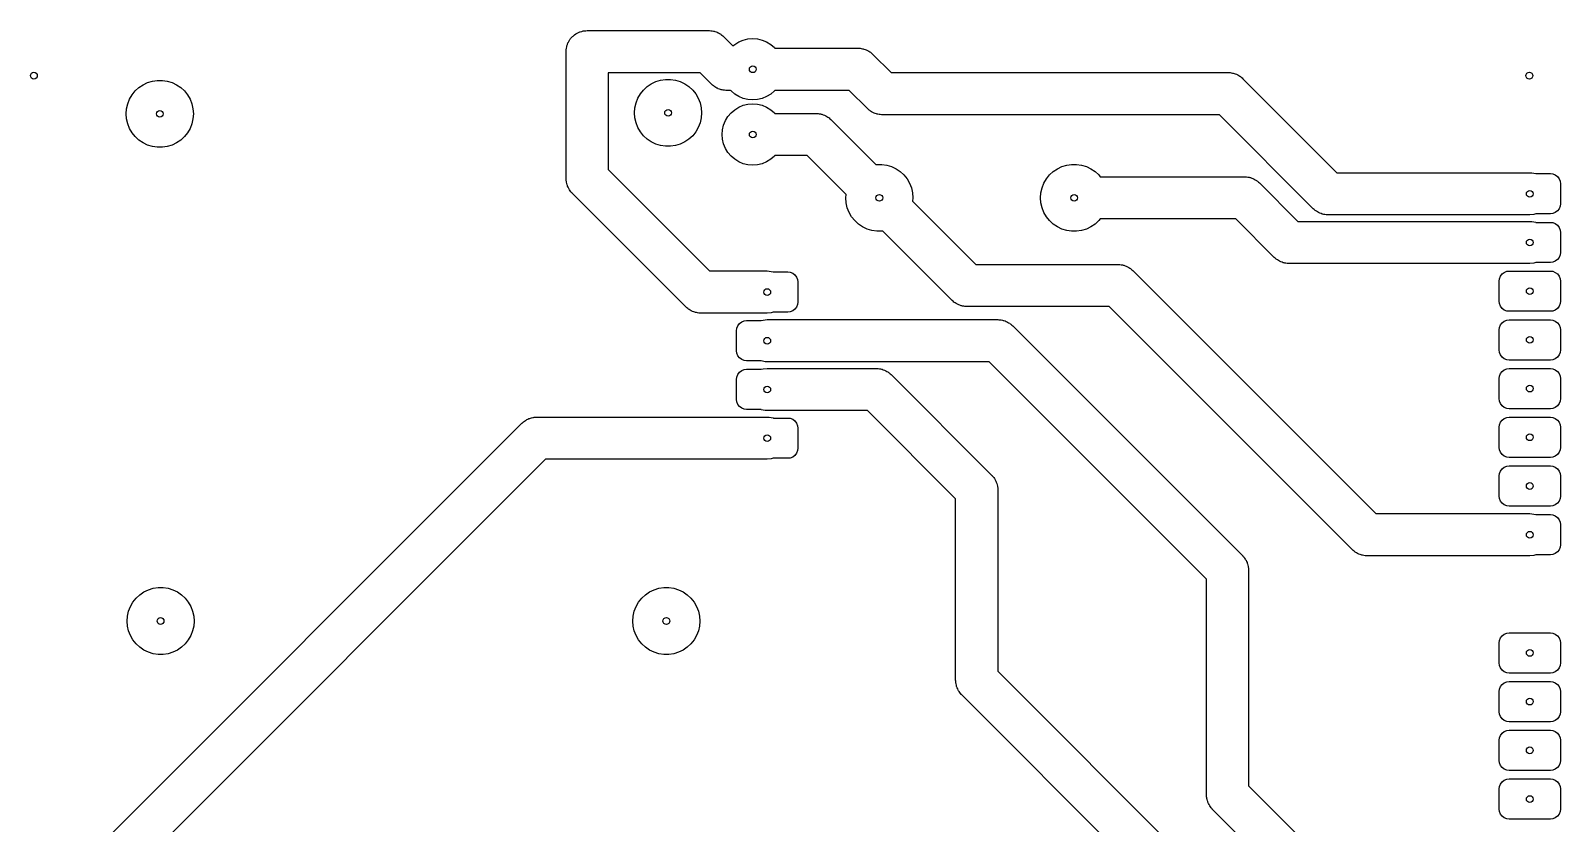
# Model space of a CAD drawing. Extents: x 95.5 to 177.5, y -135.5 to -53.3.
# Drawn here: x 97.7 to 177.5, y -94.6 to -53.3 of the extents above; entities that cross this region are included whole.
import ezdxf

# ---------------------------------------------------------------- set-up
doc = ezdxf.new("R2010")
doc.units = 0
doc.layers.add('BLACK', color=7, linetype='CONTINUOUS')

msp = doc.modelspace()

# ---------------------------------------------------------------- linework, layer by layer
at = {"layer": 'BLACK', "linetype": 'CONTINUOUS'}
for p, q in [((126.09, -53.4791), (126.151, -53.4306)), ((126.151, -53.4306), (126.175, -53.4186)), ((126.175, -53.4186), (126.196, -53.4034)), ((126.196, -53.4034), (126.267, -53.3708)), ((126.267, -53.3708), (126.337, -53.3348)), ((126.337, -53.3348), (126.362, -53.3274)), ((126.362, -53.3274), (126.386, -53.3165)), ((126.386, -53.3165), (126.463, -53.298)), ((126.463, -53.298), (126.538, -53.2759)), ((126.538, -53.2759), (126.564, -53.2734)), ((126.564, -53.2734), (126.589, -53.2672)), ((126.589, -53.2672), (126.668, -53.2635)), ((126.668, -53.2635), (126.746, -53.256)), ((126.746, -53.256), (133.096, -53.256)), ((133.096, -53.256), (133.114, -53.2569)), ((133.114, -53.2569), (133.122, -53.2563)), ((133.122, -53.2563), (133.135, -53.2579)), ((133.135, -53.2579), (133.201, -53.261)), ((133.201, -53.261), (133.265, -53.2734)), ((133.265, -53.2734), (133.33, -53.2811)), ((133.33, -53.2811), (133.367, -53.2931)), ((133.367, -53.2931), (133.406, -53.3006)), ((133.406, -53.3006), (133.467, -53.3249)), ((133.467, -53.3249), (133.529, -53.3448)), ((133.529, -53.3448), (133.564, -53.3637)), ((133.564, -53.3637), (133.6, -53.3783)), ((133.6, -53.3783), (133.655, -53.4137)), ((133.655, -53.4137), (133.713, -53.445)), ((133.713, -53.445), (133.743, -53.4701)), ((125.649, -54.2907), (125.651, -54.2514)), ((125.651, -54.2514), (125.666, -54.1744)), ((125.666, -54.1744), (125.677, -54.0967)), ((125.677, -54.0967), (125.686, -54.0719)), ((125.686, -54.0719), (125.691, -54.0461)), ((125.691, -54.0461), (125.72, -53.9732)), ((125.72, -53.9732), (125.745, -53.899)), ((125.745, -53.899), (125.759, -53.8763)), ((125.759, -53.8763), (125.768, -53.852)), ((125.768, -53.852), (125.811, -53.7859)), ((125.811, -53.7859), (125.85, -53.7179)), ((125.85, -53.7179), (125.867, -53.6981)), ((125.867, -53.6981), (125.881, -53.676)), ((125.881, -53.676), (125.936, -53.6192)), ((125.936, -53.6192), (125.987, -53.5599)), ((125.987, -53.5599), (126.008, -53.5437)), ((126.008, -53.5437), (126.026, -53.5247)), ((126.026, -53.5247), (126.09, -53.4791)), ((133.743, -53.4701), (133.776, -53.4913)), ((133.776, -53.4913), (133.823, -53.5365)), ((133.823, -53.5365), (133.874, -53.5782)), ((133.874, -53.5782), (134.352, -54.0562)), ((134.352, -54.0562), (134.442, -53.9796)), ((134.442, -53.9796), (134.656, -53.8484)), ((134.656, -53.8484), (134.888, -53.7523)), ((134.888, -53.7523), (135.132, -53.6937)), ((135.132, -53.6937), (135.382, -53.674)), ((135.382, -53.674), (135.632, -53.6937)), ((135.632, -53.6937), (135.876, -53.7523)), ((135.876, -53.7523), (136.108, -53.8484)), ((136.108, -53.8484), (136.322, -53.9796)), ((136.322, -53.9796), (136.513, -54.1426)), ((136.513, -54.1426), (136.54, -54.174)), ((136.54, -54.174), (140.872, -54.174)), ((140.872, -54.174), (140.89, -54.1749)), ((140.89, -54.1749), (140.898, -54.1743)), ((140.898, -54.1743), (140.911, -54.1759)), ((140.911, -54.1759), (140.977, -54.179)), ((140.977, -54.179), (141.041, -54.1914)), ((141.041, -54.1914), (141.106, -54.1991)), ((141.106, -54.1991), (141.143, -54.2111)), ((141.143, -54.2111), (141.182, -54.2186)), ((141.182, -54.2186), (141.243, -54.2429)), ((141.243, -54.2429), (141.305, -54.2628)), ((125.646, -54.356), (125.648, -54.3168)), ((125.646, -60.96), (125.646, -54.356)), ((125.647, -54.3037), (125.649, -54.2907)), ((125.648, -54.3168), (125.647, -54.3037)), ((141.305, -54.2628), (141.34, -54.2817)), ((141.34, -54.2817), (141.376, -54.2963)), ((141.376, -54.2963), (141.431, -54.3317)), ((141.431, -54.3317), (141.489, -54.363)), ((141.489, -54.363), (141.519, -54.3881)), ((141.519, -54.3881), (141.552, -54.4093)), ((141.552, -54.4093), (141.599, -54.4545)), ((141.599, -54.4545), (141.65, -54.4962)), ((141.65, -54.4962), (142.598, -55.444)), ((104.067, -55.8899), (104.325, -55.8509)), ((104.325, -55.8509), (104.587, -55.8509)), ((104.587, -55.8509), (104.845, -55.8899)), ((132.64, -55.456), (127.846, -55.456)), ((127.846, -55.456), (127.846, -60.5044)), ((130.327, -55.917), (130.577, -55.8399)), ((130.577, -55.8399), (130.835, -55.8009)), ((130.835, -55.8009), (131.097, -55.8009)), ((131.097, -55.8009), (131.355, -55.8399)), ((131.355, -55.8399), (131.605, -55.917)), ((133.236, -56.0518), (132.64, -55.456)), ((142.598, -55.444), (160.176, -55.444)), ((160.176, -55.444), (160.194, -55.4449)), ((160.194, -55.4449), (160.202, -55.4443)), ((160.202, -55.4443), (160.215, -55.4459)), ((160.215, -55.4459), (160.281, -55.449)), ((160.281, -55.449), (160.345, -55.4614)), ((160.345, -55.4614), (160.41, -55.4691)), ((160.41, -55.4691), (160.447, -55.4811)), ((160.447, -55.4811), (160.486, -55.4886)), ((160.486, -55.4886), (160.547, -55.5129)), ((160.547, -55.5129), (160.609, -55.5328)), ((160.609, -55.5328), (160.644, -55.5517)), ((160.644, -55.5517), (160.68, -55.5663)), ((160.68, -55.5663), (160.735, -55.6017)), ((160.735, -55.6017), (160.793, -55.633)), ((160.793, -55.633), (160.823, -55.6581)), ((160.823, -55.6581), (160.856, -55.6793)), ((160.856, -55.6793), (160.903, -55.7245)), ((160.903, -55.7245), (160.954, -55.7662)), ((160.954, -55.7662), (165.853, -60.665)), ((102.879, -56.8367), (103.01, -56.6102)), ((103.01, -56.6102), (103.173, -56.4057)), ((103.173, -56.4057), (103.365, -56.2278)), ((103.365, -56.2278), (103.581, -56.0805)), ((103.581, -56.0805), (103.817, -55.967)), ((103.817, -55.967), (104.067, -55.8899)), ((104.845, -55.8899), (105.095, -55.967)), ((105.095, -55.967), (105.331, -56.0805)), ((105.331, -56.0805), (105.547, -56.2278)), ((105.547, -56.2278), (105.739, -56.4057)), ((105.739, -56.4057), (105.902, -56.6102)), ((105.902, -56.6102), (106.033, -56.8367)), ((129.389, -56.7867), (129.52, -56.5602)), ((129.52, -56.5602), (129.683, -56.3557)), ((129.683, -56.3557), (129.875, -56.1778)), ((129.875, -56.1778), (130.091, -56.0305)), ((130.091, -56.0305), (130.327, -55.917)), ((131.605, -55.917), (131.841, -56.0305)), ((131.841, -56.0305), (132.057, -56.1778)), ((132.057, -56.1778), (132.249, -56.3557)), ((132.249, -56.3557), (132.412, -56.5602)), ((132.412, -56.5602), (132.543, -56.7867)), ((133.287, -56.0935), (133.236, -56.0518)), ((133.334, -56.1387), (133.287, -56.0935)), ((133.367, -56.1599), (133.334, -56.1387)), ((133.397, -56.185), (133.367, -56.1599)), ((133.455, -56.2163), (133.397, -56.185)), ((133.51, -56.2517), (133.455, -56.2163)), ((133.546, -56.2663), (133.51, -56.2517)), ((133.581, -56.2852), (133.546, -56.2663)), ((133.643, -56.3051), (133.581, -56.2852)), ((133.704, -56.3294), (133.643, -56.3051)), ((133.743, -56.3369), (133.704, -56.3294)), ((133.78, -56.3489), (133.743, -56.3369)), ((133.845, -56.3566), (133.78, -56.3489)), ((133.909, -56.369), (133.845, -56.3566)), ((133.975, -56.3721), (133.909, -56.369)), ((133.988, -56.3737), (133.975, -56.3721)), ((133.996, -56.3731), (133.988, -56.3737)), ((134.014, -56.374), (133.996, -56.3731)), ((134.224, -56.374), (134.014, -56.374)), ((134.251, -56.4054), (134.224, -56.374)), ((134.442, -56.5684), (134.251, -56.4054)), ((134.656, -56.6996), (134.442, -56.5684)), ((136.322, -56.5684), (136.108, -56.6996)), ((136.513, -56.4054), (136.322, -56.5684)), ((136.54, -56.374), (136.513, -56.4054)), ((140.416, -56.374), (136.54, -56.374)), ((141.364, -57.3218), (140.416, -56.374)), ((102.706, -57.596), (102.726, -57.3352)), ((102.726, -57.3352), (102.784, -57.0802)), ((102.784, -57.0802), (102.879, -56.8367)), ((106.033, -56.8367), (106.128, -57.0802)), ((106.128, -57.0802), (106.186, -57.3352)), ((106.186, -57.3352), (106.206, -57.596)), ((129.216, -57.546), (129.236, -57.2852)), ((129.236, -57.2852), (129.294, -57.0302)), ((129.294, -57.0302), (129.389, -56.7867)), ((132.543, -56.7867), (132.638, -57.0302)), ((132.638, -57.0302), (132.696, -57.2852)), ((132.696, -57.2852), (132.716, -57.546)), ((134.251, -57.5426), (134.442, -57.3796)), ((134.442, -57.3796), (134.656, -57.2484)), ((134.888, -56.7957), (134.656, -56.6996)), ((134.656, -57.2484), (134.888, -57.1523)), ((135.132, -56.8543), (134.888, -56.7957)), ((134.888, -57.1523), (135.132, -57.0937)), ((135.382, -56.874), (135.132, -56.8543)), ((135.132, -57.0937), (135.382, -57.074)), ((135.632, -56.8543), (135.382, -56.874)), ((135.382, -57.074), (135.632, -57.0937)), ((135.876, -56.7957), (135.632, -56.8543)), ((135.632, -57.0937), (135.876, -57.1523)), ((136.108, -56.6996), (135.876, -56.7957)), ((135.876, -57.1523), (136.108, -57.2484)), ((136.108, -57.2484), (136.322, -57.3796)), ((136.322, -57.3796), (136.513, -57.5426)), ((141.415, -57.3635), (141.364, -57.3218)), ((141.462, -57.4087), (141.415, -57.3635)), ((141.495, -57.4299), (141.462, -57.4087)), ((141.525, -57.455), (141.495, -57.4299)), ((102.726, -57.8568), (102.706, -57.596)), ((102.784, -58.1118), (102.726, -57.8568)), ((102.879, -58.3553), (102.784, -58.1118)), ((106.128, -58.1118), (106.033, -58.3553)), ((106.186, -57.8568), (106.128, -58.1118)), ((106.206, -57.596), (106.186, -57.8568)), ((129.236, -57.8068), (129.216, -57.546)), ((129.294, -58.0618), (129.236, -57.8068)), ((129.389, -58.3053), (129.294, -58.0618)), ((132.638, -58.0618), (132.543, -58.3053)), ((132.696, -57.8068), (132.638, -58.0618)), ((132.716, -57.546), (132.696, -57.8068)), ((133.802, -58.4237), (133.86, -58.1796)), ((133.86, -58.1796), (133.956, -57.9476)), ((133.956, -57.9476), (134.088, -57.7335)), ((134.088, -57.7335), (134.251, -57.5426)), ((136.513, -57.5426), (136.54, -57.574)), ((136.54, -57.574), (138.684, -57.574)), ((138.684, -57.574), (138.702, -57.5749)), ((138.702, -57.5749), (138.71, -57.5743)), ((138.71, -57.5743), (138.723, -57.5759)), ((138.723, -57.5759), (138.789, -57.579)), ((138.789, -57.579), (138.853, -57.5914)), ((138.853, -57.5914), (138.918, -57.5991)), ((138.918, -57.5991), (138.955, -57.6111)), ((138.955, -57.6111), (138.994, -57.6186)), ((138.994, -57.6186), (139.055, -57.6429)), ((139.055, -57.6429), (139.117, -57.6628)), ((139.117, -57.6628), (139.152, -57.6817)), ((139.152, -57.6817), (139.188, -57.6963)), ((139.188, -57.6963), (139.243, -57.7317)), ((139.243, -57.7317), (139.301, -57.763)), ((139.301, -57.763), (139.331, -57.7881)), ((139.331, -57.7881), (139.364, -57.8093)), ((139.364, -57.8093), (139.411, -57.8545)), ((139.411, -57.8545), (139.462, -57.8962)), ((139.462, -57.8962), (141.804, -60.2386)), ((141.583, -57.4863), (141.525, -57.455)), ((141.638, -57.5217), (141.583, -57.4863)), ((141.674, -57.5363), (141.638, -57.5217)), ((141.709, -57.5552), (141.674, -57.5363)), ((141.771, -57.5751), (141.709, -57.5552)), ((141.832, -57.5994), (141.771, -57.5751)), ((141.871, -57.6069), (141.832, -57.5994)), ((141.908, -57.6189), (141.871, -57.6069)), ((141.973, -57.6266), (141.908, -57.6189)), ((142.037, -57.639), (141.973, -57.6266)), ((142.103, -57.6421), (142.037, -57.639)), ((142.116, -57.6437), (142.103, -57.6421)), ((142.124, -57.6431), (142.116, -57.6437)), ((142.142, -57.644), (142.124, -57.6431)), ((159.72, -57.644), (142.142, -57.644)), ((164.619, -62.5428), (159.72, -57.644)), ((103.01, -58.5818), (102.879, -58.3553)), ((103.173, -58.7863), (103.01, -58.5818)), ((103.365, -58.9642), (103.173, -58.7863)), ((103.581, -59.1115), (103.365, -58.9642)), ((105.547, -58.9642), (105.331, -59.1115)), ((105.739, -58.7863), (105.547, -58.9642)), ((105.902, -58.5818), (105.739, -58.7863)), ((106.033, -58.3553), (105.902, -58.5818)), ((129.52, -58.5318), (129.389, -58.3053)), ((129.683, -58.7363), (129.52, -58.5318)), ((129.875, -58.9142), (129.683, -58.7363)), ((130.091, -59.0615), (129.875, -58.9142)), ((132.057, -58.9142), (131.841, -59.0615)), ((132.249, -58.7363), (132.057, -58.9142)), ((132.412, -58.5318), (132.249, -58.7363)), ((132.543, -58.3053), (132.412, -58.5318)), ((133.782, -58.674), (133.802, -58.4237)), ((133.802, -58.9243), (133.782, -58.674)), ((133.86, -59.1684), (133.802, -58.9243)), ((103.817, -59.225), (103.581, -59.1115)), ((104.067, -59.3021), (103.817, -59.225)), ((104.325, -59.3411), (104.067, -59.3021)), ((104.587, -59.3411), (104.325, -59.3411)), ((104.845, -59.3021), (104.587, -59.3411)), ((105.095, -59.225), (104.845, -59.3021)), ((105.331, -59.1115), (105.095, -59.225)), ((130.327, -59.175), (130.091, -59.0615)), ((130.577, -59.2521), (130.327, -59.175)), ((130.835, -59.2911), (130.577, -59.2521)), ((131.097, -59.2911), (130.835, -59.2911)), ((131.355, -59.2521), (131.097, -59.2911)), ((131.605, -59.175), (131.355, -59.2521)), ((131.841, -59.0615), (131.605, -59.175)), ((133.956, -59.4004), (133.86, -59.1684)), ((134.088, -59.6145), (133.956, -59.4004)), ((134.251, -59.8054), (134.088, -59.6145)), ((134.442, -59.9684), (134.251, -59.8054)), ((136.513, -59.8054), (136.322, -59.9684)), ((136.54, -59.774), (136.513, -59.8054)), ((138.228, -59.774), (136.54, -59.774)), ((140.25, -61.7952), (138.228, -59.774)), ((127.846, -60.5044), (133.132, -65.79)), ((134.656, -60.0996), (134.442, -59.9684)), ((134.888, -60.1957), (134.656, -60.0996)), ((135.132, -60.2543), (134.888, -60.1957)), ((135.382, -60.274), (135.132, -60.2543)), ((135.632, -60.2543), (135.382, -60.274)), ((135.876, -60.1957), (135.632, -60.2543)), ((136.108, -60.0996), (135.876, -60.1957)), ((136.322, -59.9684), (136.108, -60.0996)), ((141.804, -60.2386), (141.855, -60.2309)), ((141.855, -60.2309), (142.117, -60.2309)), ((142.117, -60.2309), (142.375, -60.2699)), ((142.375, -60.2699), (142.625, -60.347)), ((142.625, -60.347), (142.861, -60.4605)), ((142.861, -60.4605), (143.077, -60.6078)), ((143.077, -60.6078), (143.269, -60.7857)), ((150.863, -60.7857), (151.055, -60.6078)), ((151.055, -60.6078), (151.271, -60.4605)), ((151.271, -60.4605), (151.507, -60.347)), ((151.507, -60.347), (151.757, -60.2699)), ((151.757, -60.2699), (152.015, -60.2309)), ((152.015, -60.2309), (152.277, -60.2309)), ((152.277, -60.2309), (152.535, -60.2699)), ((152.535, -60.2699), (152.785, -60.347)), ((152.785, -60.347), (153.021, -60.4605)), ((153.021, -60.4605), (153.237, -60.6078)), ((153.237, -60.6078), (153.429, -60.7857)), ((125.652, -61.0252), (125.646, -60.96)), ((125.654, -61.0906), (125.652, -61.0252)), ((125.662, -61.129), (125.654, -61.0906)), ((125.666, -61.1682), (125.662, -61.129)), ((125.684, -61.231), (125.666, -61.1682)), ((125.698, -61.2949), (125.684, -61.231)), ((125.714, -61.3311), (125.698, -61.2949)), ((125.725, -61.3688), (125.714, -61.3311)), ((125.755, -61.427), (125.725, -61.3688)), ((125.781, -61.4872), (125.755, -61.427)), ((143.269, -60.7857), (143.432, -60.9902)), ((143.432, -60.9902), (143.563, -61.2167)), ((143.563, -61.2167), (143.658, -61.4602)), ((150.474, -61.4602), (150.569, -61.2167)), ((150.569, -61.2167), (150.7, -60.9902)), ((150.7, -60.9902), (150.863, -60.7857)), ((153.429, -60.7857), (153.501, -60.876)), ((153.501, -60.876), (161.036, -60.876)), ((161.036, -60.876), (161.054, -60.8769)), ((161.054, -60.8769), (161.062, -60.8763)), ((161.062, -60.8763), (161.075, -60.8779)), ((161.075, -60.8779), (161.141, -60.881)), ((161.141, -60.881), (161.205, -60.8934)), ((161.205, -60.8934), (161.27, -60.9011)), ((161.27, -60.9011), (161.307, -60.9131)), ((161.307, -60.9131), (161.346, -60.9206)), ((161.346, -60.9206), (161.407, -60.9449)), ((161.407, -60.9449), (161.469, -60.9648)), ((161.469, -60.9648), (161.504, -60.9837)), ((161.504, -60.9837), (161.54, -60.9983)), ((161.54, -60.9983), (161.595, -61.0337)), ((161.595, -61.0337), (161.653, -61.065)), ((161.653, -61.065), (161.683, -61.0901)), ((161.683, -61.0901), (161.716, -61.1113)), ((161.716, -61.1113), (161.763, -61.1565)), ((161.763, -61.1565), (161.814, -61.1982)), ((161.814, -61.1982), (163.821, -63.205)), ((165.853, -60.665), (175.91, -60.665)), ((175.91, -60.665), (176.015, -60.67)), ((176.015, -60.67), (176.22, -60.7096)), ((176.22, -60.7096), (176.233, -60.715)), ((176.233, -60.715), (176.985, -60.715)), ((176.985, -60.715), (177.109, -60.7299)), ((177.109, -60.7299), (177.242, -60.7824)), ((177.242, -60.7824), (177.356, -60.8688)), ((177.356, -60.8688), (177.443, -60.9827)), ((177.443, -60.9827), (177.495, -61.1157)), ((177.495, -61.1157), (177.51, -61.24)), ((177.51, -61.24), (177.51, -62.29)), ((125.803, -61.5197), (125.781, -61.4872)), ((125.821, -61.5547), (125.803, -61.5197)), ((125.861, -61.6062), (125.821, -61.5547)), ((125.898, -61.6604), (125.861, -61.6062)), ((125.942, -61.7088), (125.898, -61.6604)), ((125.95, -61.7191), (125.942, -61.7088)), ((125.956, -61.7242), (125.95, -61.7191)), ((125.968, -61.7378), (125.956, -61.7242)), ((131.898, -67.6678), (125.968, -61.7378)), ((140.236, -61.976), (140.25, -61.7952)), ((140.256, -62.2368), (140.236, -61.976)), ((140.314, -62.4918), (140.256, -62.2368)), ((143.658, -61.4602), (143.716, -61.7152)), ((143.716, -61.7152), (143.736, -61.976)), ((143.736, -61.976), (143.722, -62.1568)), ((143.722, -62.1568), (147.014, -65.448)), ((150.396, -61.976), (150.416, -61.7152)), ((150.416, -62.2368), (150.396, -61.976)), ((150.416, -61.7152), (150.474, -61.4602)), ((150.474, -62.4918), (150.416, -62.2368)), ((140.409, -62.7353), (140.314, -62.4918)), ((140.54, -62.9618), (140.409, -62.7353)), ((140.703, -63.1663), (140.54, -62.9618)), ((150.569, -62.7353), (150.474, -62.4918)), ((150.7, -62.9618), (150.569, -62.7353)), ((150.863, -63.1663), (150.7, -62.9618)), ((164.67, -62.5845), (164.619, -62.5428)), ((164.717, -62.6297), (164.67, -62.5845)), ((164.75, -62.6509), (164.717, -62.6297)), ((164.78, -62.676), (164.75, -62.6509)), ((164.838, -62.7073), (164.78, -62.676)), ((164.893, -62.7427), (164.838, -62.7073)), ((164.929, -62.7573), (164.893, -62.7427)), ((164.964, -62.7762), (164.929, -62.7573)), ((165.026, -62.7961), (164.964, -62.7762)), ((165.087, -62.8204), (165.026, -62.7961)), ((165.126, -62.8279), (165.087, -62.8204)), ((165.163, -62.8399), (165.126, -62.8279)), ((165.228, -62.8476), (165.163, -62.8399)), ((165.292, -62.86), (165.228, -62.8476)), ((165.358, -62.8631), (165.292, -62.86)), ((165.371, -62.8647), (165.358, -62.8631)), ((165.379, -62.8641), (165.371, -62.8647)), ((165.397, -62.865), (165.379, -62.8641)), ((175.91, -62.865), (165.397, -62.865)), ((176.118, -62.8451), (175.91, -62.865)), ((176.221, -62.815), (176.118, -62.8451)), ((176.985, -62.815), (176.221, -62.815)), ((177.109, -62.8001), (176.985, -62.815)), ((177.242, -62.7476), (177.109, -62.8001)), ((177.356, -62.6612), (177.242, -62.7476)), ((177.443, -62.5473), (177.356, -62.6612)), ((177.495, -62.4143), (177.443, -62.5473)), ((177.51, -62.29), (177.495, -62.4143)), ((140.895, -63.3442), (140.703, -63.1663)), ((141.111, -63.4915), (140.895, -63.3442)), ((141.347, -63.605), (141.111, -63.4915)), ((141.597, -63.6821), (141.347, -63.605)), ((141.855, -63.7211), (141.597, -63.6821)), ((142.117, -63.7211), (141.855, -63.7211)), ((142.168, -63.7134), (142.117, -63.7211)), ((145.78, -67.3258), (142.168, -63.7134)), ((151.055, -63.3442), (150.863, -63.1663)), ((151.271, -63.4915), (151.055, -63.3442)), ((151.507, -63.605), (151.271, -63.4915)), ((151.757, -63.6821), (151.507, -63.605)), ((152.015, -63.7211), (151.757, -63.6821)), ((152.277, -63.7211), (152.015, -63.7211)), ((152.535, -63.6821), (152.277, -63.7211)), ((152.785, -63.605), (152.535, -63.6821)), ((153.021, -63.4915), (152.785, -63.605)), ((153.237, -63.3442), (153.021, -63.4915)), ((153.429, -63.1663), (153.237, -63.3442)), ((153.501, -63.076), (153.429, -63.1663)), ((160.58, -63.076), (153.501, -63.076)), ((162.587, -65.0828), (160.58, -63.076)), ((163.821, -63.205), (175.91, -63.205)), ((175.91, -63.205), (176.015, -63.21)), ((176.015, -63.21), (176.22, -63.2496)), ((176.22, -63.2496), (176.233, -63.255)), ((176.233, -63.255), (176.985, -63.255)), ((176.985, -63.255), (177.109, -63.2699)), ((177.109, -63.2699), (177.242, -63.3224)), ((177.242, -63.3224), (177.356, -63.4088)), ((177.356, -63.4088), (177.443, -63.5227)), ((177.443, -63.5227), (177.495, -63.6557)), ((177.495, -63.6557), (177.51, -63.78)), ((177.51, -63.78), (177.51, -64.83)), ((162.638, -65.1245), (162.587, -65.0828)), ((162.685, -65.1697), (162.638, -65.1245)), ((162.718, -65.1909), (162.685, -65.1697)), ((162.748, -65.216), (162.718, -65.1909)), ((162.806, -65.2473), (162.748, -65.216)), ((162.861, -65.2827), (162.806, -65.2473)), ((162.897, -65.2973), (162.861, -65.2827)), ((162.932, -65.3162), (162.897, -65.2973)), ((162.994, -65.3361), (162.932, -65.3162)), ((163.055, -65.3604), (162.994, -65.3361)), ((163.094, -65.3679), (163.055, -65.3604)), ((163.131, -65.3799), (163.094, -65.3679)), ((163.196, -65.3876), (163.131, -65.3799)), ((163.26, -65.4), (163.196, -65.3876)), ((163.326, -65.4031), (163.26, -65.4)), ((163.339, -65.4047), (163.326, -65.4031)), ((163.347, -65.4041), (163.339, -65.4047)), ((163.365, -65.405), (163.347, -65.4041)), ((175.91, -65.405), (163.365, -65.405)), ((176.118, -65.3851), (175.91, -65.405)), ((176.221, -65.355), (176.118, -65.3851)), ((176.985, -65.355), (176.221, -65.355)), ((177.109, -65.3401), (176.985, -65.355)), ((177.242, -65.2876), (177.109, -65.3401)), ((177.356, -65.2012), (177.242, -65.2876)), ((177.443, -65.0873), (177.356, -65.2012)), ((177.495, -64.9543), (177.443, -65.0873)), ((177.51, -64.83), (177.495, -64.9543)), ((133.132, -65.79), (136.14, -65.79)), ((136.14, -65.79), (136.245, -65.795)), ((136.245, -65.795), (136.45, -65.8346)), ((136.45, -65.8346), (136.463, -65.84)), ((136.463, -65.84), (137.215, -65.84)), ((137.215, -65.84), (137.339, -65.8549)), ((137.339, -65.8549), (137.472, -65.9074)), ((137.472, -65.9074), (137.586, -65.9938)), ((137.586, -65.9938), (137.673, -66.1077)), ((137.673, -66.1077), (137.725, -66.2407)), ((147.014, -65.448), (154.432, -65.448)), ((154.432, -65.448), (154.45, -65.4489)), ((154.45, -65.4489), (154.458, -65.4483)), ((154.458, -65.4483), (154.471, -65.4499)), ((154.471, -65.4499), (154.537, -65.453)), ((154.537, -65.453), (154.601, -65.4654)), ((154.601, -65.4654), (154.666, -65.4731)), ((154.666, -65.4731), (154.703, -65.4851)), ((154.703, -65.4851), (154.742, -65.4926)), ((154.742, -65.4926), (154.803, -65.5169)), ((154.803, -65.5169), (154.865, -65.5368)), ((154.865, -65.5368), (154.9, -65.5557)), ((154.9, -65.5557), (154.936, -65.5703)), ((154.936, -65.5703), (154.991, -65.6057)), ((154.991, -65.6057), (155.049, -65.637)), ((155.049, -65.637), (155.079, -65.6621)), ((155.079, -65.6621), (155.112, -65.6833)), ((155.112, -65.6833), (155.159, -65.7285)), ((155.159, -65.7285), (155.21, -65.7702)), ((155.21, -65.7702), (167.885, -78.445)), ((174.31, -66.32), (174.325, -66.1957)), ((174.325, -66.1957), (174.377, -66.0627)), ((174.377, -66.0627), (174.464, -65.9488)), ((174.464, -65.9488), (174.578, -65.8624)), ((174.578, -65.8624), (174.711, -65.8099)), ((174.711, -65.8099), (174.835, -65.795)), ((174.835, -65.795), (176.985, -65.795)), ((176.985, -65.795), (177.109, -65.8099)), ((177.109, -65.8099), (177.242, -65.8624)), ((177.242, -65.8624), (177.356, -65.9488)), ((177.356, -65.9488), (177.443, -66.0627)), ((177.443, -66.0627), (177.495, -66.1957)), ((177.495, -66.1957), (177.51, -66.32)), ((137.725, -66.2407), (137.74, -66.365)), ((137.74, -66.365), (137.74, -67.415)), ((174.31, -67.37), (174.31, -66.32)), ((177.51, -66.32), (177.51, -67.37)), ((131.949, -67.7095), (131.898, -67.6678)), ((131.996, -67.7547), (131.949, -67.7095)), ((132.029, -67.7759), (131.996, -67.7547)), ((132.059, -67.801), (132.029, -67.7759)), ((132.117, -67.8323), (132.059, -67.801)), ((137.586, -67.7862), (137.472, -67.8726)), ((137.673, -67.6723), (137.586, -67.7862)), ((137.725, -67.5393), (137.673, -67.6723)), ((137.74, -67.415), (137.725, -67.5393)), ((145.831, -67.3675), (145.78, -67.3258)), ((145.878, -67.4127), (145.831, -67.3675)), ((145.911, -67.4339), (145.878, -67.4127)), ((145.941, -67.459), (145.911, -67.4339)), ((145.999, -67.4903), (145.941, -67.459)), ((146.054, -67.5257), (145.999, -67.4903)), ((146.09, -67.5403), (146.054, -67.5257)), ((146.125, -67.5592), (146.09, -67.5403)), ((146.187, -67.5791), (146.125, -67.5592)), ((146.248, -67.6034), (146.187, -67.5791)), ((146.287, -67.6109), (146.248, -67.6034)), ((146.324, -67.6229), (146.287, -67.6109)), ((146.389, -67.6306), (146.324, -67.6229)), ((146.453, -67.643), (146.389, -67.6306)), ((146.519, -67.6461), (146.453, -67.643)), ((146.532, -67.6477), (146.519, -67.6461)), ((146.54, -67.6471), (146.532, -67.6477)), ((146.558, -67.648), (146.54, -67.6471)), ((153.976, -67.648), (146.558, -67.648)), ((166.651, -80.3228), (153.976, -67.648)), ((174.325, -67.4943), (174.31, -67.37)), ((174.377, -67.6273), (174.325, -67.4943)), ((174.464, -67.7412), (174.377, -67.6273)), ((174.578, -67.8276), (174.464, -67.7412)), ((177.356, -67.7412), (177.242, -67.8276)), ((177.443, -67.6273), (177.356, -67.7412)), ((177.495, -67.4943), (177.443, -67.6273)), ((177.51, -67.37), (177.495, -67.4943)), ((132.172, -67.8677), (132.117, -67.8323)), ((132.208, -67.8823), (132.172, -67.8677)), ((132.243, -67.9012), (132.208, -67.8823)), ((132.305, -67.9211), (132.243, -67.9012)), ((132.366, -67.9454), (132.305, -67.9211)), ((132.405, -67.9529), (132.366, -67.9454)), ((132.442, -67.9649), (132.405, -67.9529)), ((132.507, -67.9726), (132.442, -67.9649)), ((132.571, -67.985), (132.507, -67.9726)), ((132.637, -67.9881), (132.571, -67.985)), ((132.65, -67.9897), (132.637, -67.9881)), ((132.658, -67.9891), (132.65, -67.9897)), ((132.676, -67.99), (132.658, -67.9891)), ((136.14, -67.99), (132.676, -67.99)), ((134.607, -68.6477), (134.694, -68.5338)), ((134.694, -68.5338), (134.808, -68.4474)), ((134.808, -68.4474), (134.941, -68.3949)), ((134.941, -68.3949), (135.065, -68.38)), ((135.065, -68.38), (135.829, -68.38)), ((135.829, -68.38), (135.932, -68.3499)), ((135.932, -68.3499), (136.14, -68.33)), ((136.348, -67.9701), (136.14, -67.99)), ((136.14, -68.33), (148.17, -68.33)), ((136.451, -67.94), (136.348, -67.9701)), ((137.215, -67.94), (136.451, -67.94)), ((137.339, -67.9251), (137.215, -67.94)), ((137.472, -67.8726), (137.339, -67.9251)), ((148.17, -68.33), (148.188, -68.3309)), ((148.188, -68.3309), (148.196, -68.3303)), ((148.196, -68.3303), (148.209, -68.3319)), ((148.209, -68.3319), (148.275, -68.335)), ((148.275, -68.335), (148.339, -68.3474)), ((148.339, -68.3474), (148.404, -68.3551)), ((148.404, -68.3551), (148.441, -68.3671)), ((148.441, -68.3671), (148.48, -68.3746)), ((148.48, -68.3746), (148.541, -68.3989)), ((148.541, -68.3989), (148.603, -68.4188)), ((148.603, -68.4188), (148.638, -68.4377)), ((148.638, -68.4377), (148.674, -68.4523)), ((148.674, -68.4523), (148.729, -68.4877)), ((148.729, -68.4877), (148.787, -68.519)), ((148.787, -68.519), (148.817, -68.5441)), ((148.817, -68.5441), (148.85, -68.5653)), ((148.85, -68.5653), (148.897, -68.6105)), ((148.897, -68.6105), (148.948, -68.6522)), ((174.325, -68.7357), (174.377, -68.6027)), ((174.377, -68.6027), (174.464, -68.4888)), ((174.464, -68.4888), (174.578, -68.4024)), ((174.711, -67.8801), (174.578, -67.8276)), ((174.578, -68.4024), (174.711, -68.3499)), ((174.835, -67.895), (174.711, -67.8801)), ((174.711, -68.3499), (174.835, -68.335)), ((176.985, -67.895), (174.835, -67.895)), ((174.835, -68.335), (176.985, -68.335)), ((177.109, -67.8801), (176.985, -67.895)), ((176.985, -68.335), (177.109, -68.3499)), ((177.242, -67.8276), (177.109, -67.8801)), ((177.109, -68.3499), (177.242, -68.4024)), ((177.242, -68.4024), (177.356, -68.4888)), ((177.356, -68.4888), (177.443, -68.6027)), ((177.443, -68.6027), (177.495, -68.7357)), ((134.54, -68.905), (134.555, -68.7807)), ((134.54, -69.955), (134.54, -68.905)), ((134.555, -68.7807), (134.607, -68.6477)), ((148.948, -68.6522), (160.925, -80.6292)), ((174.31, -68.86), (174.325, -68.7357)), ((174.31, -69.91), (174.31, -68.86)), ((177.495, -68.7357), (177.51, -68.86)), ((177.51, -68.86), (177.51, -69.91)), ((134.555, -70.0793), (134.54, -69.955)), ((134.607, -70.2123), (134.555, -70.0793)), ((134.694, -70.3262), (134.607, -70.2123)), ((174.325, -70.0343), (174.31, -69.91)), ((174.377, -70.1673), (174.325, -70.0343)), ((174.464, -70.2812), (174.377, -70.1673)), ((177.443, -70.1673), (177.356, -70.2812)), ((177.495, -70.0343), (177.443, -70.1673)), ((177.51, -69.91), (177.495, -70.0343)), ((134.808, -70.4126), (134.694, -70.3262)), ((134.694, -71.0738), (134.808, -70.9874)), ((134.941, -70.4651), (134.808, -70.4126)), ((134.808, -70.9874), (134.941, -70.9349)), ((135.065, -70.48), (134.941, -70.4651)), ((134.941, -70.9349), (135.065, -70.92)), ((135.817, -70.48), (135.065, -70.48)), ((135.065, -70.92), (135.829, -70.92)), ((135.83, -70.4854), (135.817, -70.48)), ((135.829, -70.92), (135.932, -70.8899)), ((136.035, -70.525), (135.83, -70.4854)), ((135.932, -70.8899), (136.14, -70.87)), ((136.14, -70.53), (136.035, -70.525)), ((147.714, -70.53), (136.14, -70.53)), ((136.14, -70.87), (141.82, -70.87)), ((141.82, -70.87), (141.838, -70.8709)), ((141.838, -70.8709), (141.846, -70.8703)), ((141.846, -70.8703), (141.859, -70.8719)), ((141.859, -70.8719), (141.925, -70.875)), ((141.925, -70.875), (141.989, -70.8874)), ((141.989, -70.8874), (142.054, -70.8951)), ((142.054, -70.8951), (142.091, -70.9071)), ((142.091, -70.9071), (142.13, -70.9146)), ((142.13, -70.9146), (142.191, -70.9389)), ((142.191, -70.9389), (142.253, -70.9588)), ((142.253, -70.9588), (142.288, -70.9777)), ((142.288, -70.9777), (142.324, -70.9923)), ((142.324, -70.9923), (142.379, -71.0277)), ((159.047, -81.8626), (147.714, -70.53)), ((174.578, -70.3676), (174.464, -70.2812)), ((174.464, -71.0288), (174.578, -70.9424)), ((174.711, -70.4201), (174.578, -70.3676)), ((174.578, -70.9424), (174.711, -70.8899)), ((174.835, -70.435), (174.711, -70.4201)), ((174.711, -70.8899), (174.835, -70.875)), ((176.985, -70.435), (174.835, -70.435)), ((174.835, -70.875), (176.985, -70.875)), ((177.109, -70.4201), (176.985, -70.435)), ((176.985, -70.875), (177.109, -70.8899)), ((177.242, -70.3676), (177.109, -70.4201)), ((177.109, -70.8899), (177.242, -70.9424)), ((177.356, -70.2812), (177.242, -70.3676)), ((177.242, -70.9424), (177.356, -71.0288)), ((134.54, -71.445), (134.555, -71.3207)), ((134.54, -72.495), (134.54, -71.445)), ((134.555, -71.3207), (134.607, -71.1877)), ((134.607, -71.1877), (134.694, -71.0738)), ((142.379, -71.0277), (142.437, -71.059)), ((142.437, -71.059), (142.467, -71.0841)), ((142.467, -71.0841), (142.5, -71.1053)), ((142.5, -71.1053), (142.547, -71.1505)), ((142.547, -71.1505), (142.598, -71.1922)), ((142.598, -71.1922), (147.844, -76.4382)), ((174.31, -71.4), (174.325, -71.2757)), ((174.31, -72.45), (174.31, -71.4)), ((174.325, -71.2757), (174.377, -71.1427)), ((174.377, -71.1427), (174.464, -71.0288)), ((177.356, -71.0288), (177.443, -71.1427)), ((177.443, -71.1427), (177.495, -71.2757)), ((177.495, -71.2757), (177.51, -71.4)), ((177.51, -71.4), (177.51, -72.45)), ((134.555, -72.6193), (134.54, -72.495)), ((174.325, -72.5743), (174.31, -72.45)), ((174.377, -72.7073), (174.325, -72.5743)), ((177.495, -72.5743), (177.443, -72.7073)), ((177.51, -72.45), (177.495, -72.5743)), ((124.053, -73.4162), (124.118, -73.41)), ((124.118, -73.41), (136.14, -73.41)), ((134.607, -72.7523), (134.555, -72.6193)), ((134.694, -72.8662), (134.607, -72.7523)), ((134.808, -72.9526), (134.694, -72.8662)), ((134.941, -73.0051), (134.808, -72.9526)), ((135.065, -73.02), (134.941, -73.0051)), ((135.817, -73.02), (135.065, -73.02)), ((135.83, -73.0254), (135.817, -73.02)), ((136.035, -73.065), (135.83, -73.0254)), ((136.14, -73.07), (136.035, -73.065)), ((141.364, -73.07), (136.14, -73.07)), ((136.14, -73.41), (136.245, -73.415)), ((145.966, -77.6716), (141.364, -73.07)), ((174.464, -72.8212), (174.377, -72.7073)), ((174.578, -72.9076), (174.464, -72.8212)), ((174.711, -72.9601), (174.578, -72.9076)), ((174.835, -72.975), (174.711, -72.9601)), ((176.985, -72.975), (174.835, -72.975)), ((177.109, -72.9601), (176.985, -72.975)), ((177.242, -72.9076), (177.109, -72.9601)), ((177.356, -72.8212), (177.242, -72.9076)), ((177.443, -72.7073), (177.356, -72.8212)), ((99.8062, -97.2662), (123.34, -73.7322)), ((123.34, -73.7322), (123.354, -73.7198)), ((123.354, -73.7198), (123.359, -73.7139)), ((123.359, -73.7139), (123.369, -73.7058)), ((123.369, -73.7058), (123.418, -73.6618)), ((123.418, -73.6618), (123.472, -73.6251)), ((123.472, -73.6251), (123.523, -73.5846)), ((123.523, -73.5846), (123.558, -73.5666)), ((123.558, -73.5666), (123.591, -73.5446)), ((123.591, -73.5446), (123.651, -73.5188)), ((123.651, -73.5188), (123.709, -73.4888)), ((123.709, -73.4888), (123.747, -73.4777)), ((123.747, -73.4777), (123.783, -73.4622)), ((123.783, -73.4622), (123.847, -73.4483)), ((123.847, -73.4483), (123.91, -73.4299)), ((123.91, -73.4299), (123.949, -73.4261)), ((123.949, -73.4261), (123.987, -73.4178)), ((123.987, -73.4178), (124.053, -73.4162)), ((136.245, -73.415), (136.45, -73.4546)), ((136.45, -73.4546), (136.463, -73.46)), ((136.463, -73.46), (137.215, -73.46)), ((137.215, -73.46), (137.339, -73.4749)), ((137.339, -73.4749), (137.472, -73.5274)), ((137.472, -73.5274), (137.586, -73.6138)), ((137.586, -73.6138), (137.673, -73.7277)), ((137.673, -73.7277), (137.725, -73.8607)), ((137.725, -73.8607), (137.74, -73.985)), ((137.74, -73.985), (137.74, -75.035)), ((174.31, -73.94), (174.325, -73.8157)), ((174.31, -74.99), (174.31, -73.94)), ((174.325, -73.8157), (174.377, -73.6827)), ((174.377, -73.6827), (174.464, -73.5688)), ((174.464, -73.5688), (174.578, -73.4824)), ((174.578, -73.4824), (174.711, -73.4299)), ((174.711, -73.4299), (174.835, -73.415)), ((174.835, -73.415), (176.985, -73.415)), ((176.985, -73.415), (177.109, -73.4299)), ((177.109, -73.4299), (177.242, -73.4824)), ((177.242, -73.4824), (177.356, -73.5688)), ((177.356, -73.5688), (177.443, -73.6827)), ((177.443, -73.6827), (177.495, -73.8157)), ((177.495, -73.8157), (177.51, -73.94)), ((177.51, -73.94), (177.51, -74.99)), ((174.325, -75.1143), (174.31, -74.99)), ((177.51, -74.99), (177.495, -75.1143)), ((124.574, -75.61), (101.684, -98.4996)), ((136.14, -75.61), (124.574, -75.61)), ((136.348, -75.5901), (136.14, -75.61)), ((136.451, -75.56), (136.348, -75.5901)), ((137.215, -75.56), (136.451, -75.56)), ((137.339, -75.5451), (137.215, -75.56)), ((137.472, -75.4926), (137.339, -75.5451)), ((137.586, -75.4062), (137.472, -75.4926)), ((137.673, -75.2923), (137.586, -75.4062)), ((137.725, -75.1593), (137.673, -75.2923)), ((137.74, -75.035), (137.725, -75.1593)), ((174.377, -75.2473), (174.325, -75.1143)), ((174.464, -75.3612), (174.377, -75.2473)), ((174.578, -75.4476), (174.464, -75.3612)), ((174.711, -75.5001), (174.578, -75.4476)), ((174.835, -75.515), (174.711, -75.5001)), ((176.985, -75.515), (174.835, -75.515)), ((177.109, -75.5001), (176.985, -75.515)), ((177.242, -75.4476), (177.109, -75.5001)), ((177.356, -75.3612), (177.242, -75.4476)), ((177.443, -75.2473), (177.356, -75.3612)), ((177.495, -75.1143), (177.443, -75.2473)), ((147.844, -76.4382), (147.856, -76.4518)), ((147.856, -76.4518), (147.862, -76.4569)), ((147.862, -76.4569), (147.87, -76.4672)), ((147.87, -76.4672), (147.914, -76.5156)), ((147.914, -76.5156), (147.951, -76.5698)), ((147.951, -76.5698), (147.991, -76.6213)), ((174.31, -76.48), (174.325, -76.3557)), ((174.31, -77.53), (174.31, -76.48)), ((174.325, -76.3557), (174.377, -76.2227)), ((174.377, -76.2227), (174.464, -76.1088)), ((174.464, -76.1088), (174.578, -76.0224)), ((174.578, -76.0224), (174.711, -75.9699)), ((174.711, -75.9699), (174.835, -75.955)), ((174.835, -75.955), (176.985, -75.955)), ((176.985, -75.955), (177.109, -75.9699)), ((177.109, -75.9699), (177.242, -76.0224)), ((177.242, -76.0224), (177.356, -76.1088)), ((177.356, -76.1088), (177.443, -76.2227)), ((177.443, -76.2227), (177.495, -76.3557)), ((177.495, -76.3557), (177.51, -76.48)), ((177.51, -76.48), (177.51, -77.53)), ((147.991, -76.6213), (148.009, -76.6563)), ((148.009, -76.6563), (148.031, -76.6888)), ((148.031, -76.6888), (148.057, -76.749)), ((148.057, -76.749), (148.087, -76.8072)), ((148.087, -76.8072), (148.098, -76.8449)), ((148.098, -76.8449), (148.114, -76.8811)), ((148.114, -76.8811), (148.128, -76.945)), ((148.128, -76.945), (148.146, -77.0078)), ((148.146, -77.0078), (148.15, -77.047)), ((148.15, -77.047), (148.158, -77.0854)), ((148.158, -77.0854), (148.16, -77.1508)), ((148.16, -77.1508), (148.166, -77.216)), ((148.166, -77.216), (148.166, -86.6664)), ((145.966, -87.122), (145.966, -77.6716)), ((174.325, -77.6543), (174.31, -77.53)), ((174.377, -77.7873), (174.325, -77.6543)), ((174.464, -77.9012), (174.377, -77.7873)), ((174.578, -77.9876), (174.464, -77.9012)), ((174.711, -78.0401), (174.578, -77.9876)), ((174.835, -78.055), (174.711, -78.0401)), ((176.985, -78.055), (174.835, -78.055)), ((177.109, -78.0401), (176.985, -78.055)), ((177.242, -77.9876), (177.109, -78.0401)), ((177.356, -77.9012), (177.242, -77.9876)), ((177.443, -77.7873), (177.356, -77.9012)), ((177.495, -77.6543), (177.443, -77.7873)), ((177.51, -77.53), (177.495, -77.6543)), ((167.885, -78.445), (175.91, -78.445)), ((175.91, -78.445), (176.015, -78.45)), ((176.015, -78.45), (176.22, -78.4896)), ((176.22, -78.4896), (176.233, -78.495)), ((176.233, -78.495), (176.985, -78.495)), ((176.985, -78.495), (177.109, -78.5099)), ((177.109, -78.5099), (177.242, -78.5624)), ((177.242, -78.5624), (177.356, -78.6488)), ((177.356, -78.6488), (177.443, -78.7627)), ((177.443, -78.7627), (177.495, -78.8957)), ((177.495, -78.8957), (177.51, -79.02)), ((177.51, -79.02), (177.51, -80.07)), ((166.702, -80.3645), (166.651, -80.3228)), ((166.749, -80.4097), (166.702, -80.3645)), ((166.782, -80.4309), (166.749, -80.4097)), ((166.812, -80.456), (166.782, -80.4309)), ((166.87, -80.4873), (166.812, -80.456)), ((166.925, -80.5227), (166.87, -80.4873)), ((166.961, -80.5373), (166.925, -80.5227)), ((166.996, -80.5562), (166.961, -80.5373)), ((167.058, -80.5761), (166.996, -80.5562)), ((167.119, -80.6004), (167.058, -80.5761)), ((177.109, -80.5801), (176.985, -80.595)), ((177.242, -80.5276), (177.109, -80.5801)), ((177.356, -80.4412), (177.242, -80.5276)), ((177.443, -80.3273), (177.356, -80.4412)), ((177.495, -80.1943), (177.443, -80.3273)), ((177.51, -80.07), (177.495, -80.1943)), ((160.925, -80.6292), (160.937, -80.6428)), ((160.937, -80.6428), (160.943, -80.6479)), ((160.943, -80.6479), (160.951, -80.6582)), ((160.951, -80.6582), (160.995, -80.7066)), ((160.995, -80.7066), (161.032, -80.7608)), ((161.032, -80.7608), (161.072, -80.8123)), ((161.072, -80.8123), (161.09, -80.8473)), ((161.09, -80.8473), (161.112, -80.8798)), ((161.112, -80.8798), (161.138, -80.94)), ((161.138, -80.94), (161.168, -80.9982)), ((161.168, -80.9982), (161.179, -81.0359)), ((161.179, -81.0359), (161.195, -81.0721)), ((161.195, -81.0721), (161.209, -81.136)), ((161.209, -81.136), (161.227, -81.1988)), ((161.227, -81.1988), (161.231, -81.238)), ((161.231, -81.238), (161.239, -81.2764)), ((161.239, -81.2764), (161.241, -81.3418)), ((161.241, -81.3418), (161.247, -81.407)), ((167.158, -80.6079), (167.119, -80.6004)), ((167.195, -80.6199), (167.158, -80.6079)), ((167.26, -80.6276), (167.195, -80.6199)), ((167.324, -80.64), (167.26, -80.6276)), ((167.39, -80.6431), (167.324, -80.64)), ((167.403, -80.6447), (167.39, -80.6431)), ((167.411, -80.6441), (167.403, -80.6447)), ((167.429, -80.645), (167.411, -80.6441)), ((175.91, -80.645), (167.429, -80.645)), ((176.118, -80.6251), (175.91, -80.645)), ((176.221, -80.595), (176.118, -80.6251)), ((176.985, -80.595), (176.221, -80.595)), ((159.047, -93.091), (159.047, -81.8626)), ((161.247, -81.407), (161.247, -92.6354)), ((103.05, -83.0602), (103.213, -82.8557)), ((103.213, -82.8557), (103.405, -82.6778)), ((103.405, -82.6778), (103.621, -82.5305)), ((103.621, -82.5305), (103.857, -82.417)), ((103.857, -82.417), (104.107, -82.3399)), ((104.107, -82.3399), (104.365, -82.3009)), ((104.365, -82.3009), (104.627, -82.3009)), ((104.627, -82.3009), (104.885, -82.3399)), ((104.885, -82.3399), (105.135, -82.417)), ((105.135, -82.417), (105.371, -82.5305)), ((105.371, -82.5305), (105.587, -82.6778)), ((105.587, -82.6778), (105.779, -82.8557)), ((105.779, -82.8557), (105.942, -83.0602)), ((129.43, -83.0602), (129.593, -82.8557)), ((129.593, -82.8557), (129.785, -82.6778)), ((129.785, -82.6778), (130.001, -82.5305)), ((130.001, -82.5305), (130.237, -82.417)), ((130.237, -82.417), (130.487, -82.3399)), ((130.487, -82.3399), (130.745, -82.3009)), ((130.745, -82.3009), (131.007, -82.3009)), ((131.007, -82.3009), (131.265, -82.3399)), ((131.265, -82.3399), (131.515, -82.417)), ((131.515, -82.417), (131.751, -82.5305)), ((131.751, -82.5305), (131.967, -82.6778)), ((131.967, -82.6778), (132.159, -82.8557)), ((132.159, -82.8557), (132.322, -83.0602)), ((102.766, -83.7852), (102.824, -83.5302)), ((102.824, -83.5302), (102.919, -83.2867)), ((102.919, -83.2867), (103.05, -83.0602)), ((105.942, -83.0602), (106.073, -83.2867)), ((106.073, -83.2867), (106.168, -83.5302)), ((106.168, -83.5302), (106.226, -83.7852)), ((129.146, -83.7852), (129.204, -83.5302)), ((129.204, -83.5302), (129.299, -83.2867)), ((129.299, -83.2867), (129.43, -83.0602)), ((132.322, -83.0602), (132.453, -83.2867)), ((132.453, -83.2867), (132.548, -83.5302)), ((132.548, -83.5302), (132.606, -83.7852)), ((102.746, -84.046), (102.766, -83.7852)), ((102.766, -84.3068), (102.746, -84.046)), ((102.824, -84.5618), (102.766, -84.3068)), ((102.919, -84.8053), (102.824, -84.5618)), ((106.168, -84.5618), (106.073, -84.8053)), ((106.226, -84.3068), (106.168, -84.5618)), ((106.226, -83.7852), (106.246, -84.046)), ((106.246, -84.046), (106.226, -84.3068)), ((129.126, -84.046), (129.146, -83.7852)), ((129.146, -84.3068), (129.126, -84.046)), ((129.204, -84.5618), (129.146, -84.3068)), ((129.299, -84.8053), (129.204, -84.5618)), ((132.548, -84.5618), (132.453, -84.8053)), ((132.606, -84.3068), (132.548, -84.5618)), ((132.606, -83.7852), (132.626, -84.046)), ((132.626, -84.046), (132.606, -84.3068)), ((103.05, -85.0318), (102.919, -84.8053)), ((103.213, -85.2363), (103.05, -85.0318)), ((103.405, -85.4142), (103.213, -85.2363)), ((105.779, -85.2363), (105.587, -85.4142)), ((105.942, -85.0318), (105.779, -85.2363)), ((106.073, -84.8053), (105.942, -85.0318)), ((129.43, -85.0318), (129.299, -84.8053)), ((129.593, -85.2363), (129.43, -85.0318)), ((129.785, -85.4142), (129.593, -85.2363)), ((132.159, -85.2363), (131.967, -85.4142)), ((132.322, -85.0318), (132.159, -85.2363)), ((132.453, -84.8053), (132.322, -85.0318)), ((174.31, -85.185), (174.325, -85.0607)), ((174.31, -86.235), (174.31, -85.185)), ((174.325, -85.0607), (174.377, -84.9277)), ((174.377, -84.9277), (174.464, -84.8138)), ((174.464, -84.8138), (174.578, -84.7274)), ((174.578, -84.7274), (174.711, -84.6749)), ((174.711, -84.6749), (174.835, -84.66)), ((174.835, -84.66), (176.985, -84.66)), ((176.985, -84.66), (177.109, -84.6749)), ((177.109, -84.6749), (177.242, -84.7274)), ((177.242, -84.7274), (177.356, -84.8138)), ((177.356, -84.8138), (177.443, -84.9277)), ((177.443, -84.9277), (177.495, -85.0607)), ((177.495, -85.0607), (177.51, -85.185)), ((177.51, -85.185), (177.51, -86.235)), ((103.621, -85.5615), (103.405, -85.4142)), ((103.857, -85.675), (103.621, -85.5615)), ((104.107, -85.7521), (103.857, -85.675)), ((104.365, -85.7911), (104.107, -85.7521)), ((104.627, -85.7911), (104.365, -85.7911)), ((104.885, -85.7521), (104.627, -85.7911)), ((105.135, -85.675), (104.885, -85.7521)), ((105.371, -85.5615), (105.135, -85.675)), ((105.587, -85.4142), (105.371, -85.5615)), ((130.001, -85.5615), (129.785, -85.4142)), ((130.237, -85.675), (130.001, -85.5615)), ((130.487, -85.7521), (130.237, -85.675)), ((130.745, -85.7911), (130.487, -85.7521)), ((131.007, -85.7911), (130.745, -85.7911)), ((131.265, -85.7521), (131.007, -85.7911)), ((131.515, -85.675), (131.265, -85.7521)), ((131.751, -85.5615), (131.515, -85.675)), ((131.967, -85.4142), (131.751, -85.5615)), ((148.166, -86.6664), (167.75, -106.25)), ((174.325, -86.3593), (174.31, -86.235)), ((174.377, -86.4923), (174.325, -86.3593)), ((174.464, -86.6062), (174.377, -86.4923)), ((174.578, -86.6926), (174.464, -86.6062)), ((174.711, -86.7451), (174.578, -86.6926)), ((174.835, -86.76), (174.711, -86.7451)), ((176.985, -86.76), (174.835, -86.76)), ((177.109, -86.7451), (176.985, -86.76)), ((177.242, -86.6926), (177.109, -86.7451)), ((177.356, -86.6062), (177.242, -86.6926)), ((177.443, -86.4923), (177.356, -86.6062)), ((177.495, -86.3593), (177.443, -86.4923)), ((177.51, -86.235), (177.495, -86.3593)), ((145.972, -87.1872), (145.966, -87.122)), ((145.974, -87.2526), (145.972, -87.1872)), ((145.982, -87.291), (145.974, -87.2526)), ((145.986, -87.3302), (145.982, -87.291)), ((146.004, -87.393), (145.986, -87.3302)), ((146.018, -87.4569), (146.004, -87.393)), ((146.034, -87.4931), (146.018, -87.4569)), ((146.045, -87.5308), (146.034, -87.4931)), ((146.075, -87.589), (146.045, -87.5308)), ((146.101, -87.6492), (146.075, -87.589)), ((146.123, -87.6817), (146.101, -87.6492)), ((146.141, -87.7167), (146.123, -87.6817)), ((146.181, -87.7682), (146.141, -87.7167)), ((146.218, -87.8224), (146.181, -87.7682)), ((174.31, -87.725), (174.325, -87.6007)), ((174.31, -88.775), (174.31, -87.725)), ((174.325, -87.6007), (174.377, -87.4677)), ((174.377, -87.4677), (174.464, -87.3538)), ((174.464, -87.3538), (174.578, -87.2674)), ((174.578, -87.2674), (174.711, -87.2149)), ((174.711, -87.2149), (174.835, -87.2)), ((174.835, -87.2), (176.985, -87.2)), ((176.985, -87.2), (177.109, -87.2149)), ((177.109, -87.2149), (177.242, -87.2674)), ((177.242, -87.2674), (177.356, -87.3538)), ((177.356, -87.3538), (177.443, -87.4677)), ((177.443, -87.4677), (177.495, -87.6007)), ((177.495, -87.6007), (177.51, -87.725)), ((177.51, -87.725), (177.51, -88.775)), ((146.262, -87.8708), (146.218, -87.8224)), ((146.27, -87.8811), (146.262, -87.8708)), ((146.276, -87.8862), (146.27, -87.8811)), ((146.288, -87.8998), (146.276, -87.8862)), ((166.516, -108.128), (146.288, -87.8998)), ((174.325, -88.8993), (174.31, -88.775)), ((174.377, -89.0323), (174.325, -88.8993)), ((174.464, -89.1462), (174.377, -89.0323)), ((174.578, -89.2326), (174.464, -89.1462)), ((174.711, -89.2851), (174.578, -89.2326)), ((174.835, -89.3), (174.711, -89.2851)), ((176.985, -89.3), (174.835, -89.3)), ((177.109, -89.2851), (176.985, -89.3)), ((177.242, -89.2326), (177.109, -89.2851)), ((177.356, -89.1462), (177.242, -89.2326)), ((177.443, -89.0323), (177.356, -89.1462)), ((177.495, -88.8993), (177.443, -89.0323)), ((177.51, -88.775), (177.495, -88.8993)), ((174.31, -90.265), (174.325, -90.1407)), ((174.325, -90.1407), (174.377, -90.0077)), ((174.377, -90.0077), (174.464, -89.8938)), ((174.464, -89.8938), (174.578, -89.8074)), ((174.578, -89.8074), (174.711, -89.7549)), ((174.711, -89.7549), (174.835, -89.74)), ((174.835, -89.74), (176.985, -89.74)), ((176.985, -89.74), (177.109, -89.7549)), ((177.109, -89.7549), (177.242, -89.8074)), ((177.242, -89.8074), (177.356, -89.8938)), ((177.356, -89.8938), (177.443, -90.0077)), ((177.443, -90.0077), (177.495, -90.1407)), ((177.495, -90.1407), (177.51, -90.265)), ((174.31, -91.315), (174.31, -90.265)), ((177.51, -90.265), (177.51, -91.315)), ((174.325, -91.4393), (174.31, -91.315)), ((174.377, -91.5723), (174.325, -91.4393)), ((174.464, -91.6862), (174.377, -91.5723)), ((174.578, -91.7726), (174.464, -91.6862)), ((177.356, -91.6862), (177.242, -91.7726)), ((177.443, -91.5723), (177.356, -91.6862)), ((177.495, -91.4393), (177.443, -91.5723)), ((177.51, -91.315), (177.495, -91.4393)), ((174.325, -92.6807), (174.377, -92.5477)), ((174.377, -92.5477), (174.464, -92.4338)), ((174.464, -92.4338), (174.578, -92.3474)), ((174.711, -91.8251), (174.578, -91.7726)), ((174.578, -92.3474), (174.711, -92.2949)), ((174.835, -91.84), (174.711, -91.8251)), ((174.711, -92.2949), (174.835, -92.28)), ((176.985, -91.84), (174.835, -91.84)), ((174.835, -92.28), (176.985, -92.28)), ((177.109, -91.8251), (176.985, -91.84)), ((176.985, -92.28), (177.109, -92.2949)), ((177.242, -91.7726), (177.109, -91.8251)), ((177.109, -92.2949), (177.242, -92.3474)), ((177.242, -92.3474), (177.356, -92.4338)), ((177.356, -92.4338), (177.443, -92.5477)), ((177.443, -92.5477), (177.495, -92.6807)), ((159.053, -93.1562), (159.047, -93.091)), ((159.055, -93.2216), (159.053, -93.1562)), ((159.063, -93.26), (159.055, -93.2216)), ((159.067, -93.2992), (159.063, -93.26)), ((159.085, -93.362), (159.067, -93.2992)), ((161.247, -92.6354), (171.002, -102.39)), ((174.31, -92.805), (174.325, -92.6807)), ((174.31, -93.855), (174.31, -92.805)), ((177.495, -92.6807), (177.51, -92.805)), ((177.51, -92.805), (177.51, -93.855)), ((159.099, -93.4259), (159.085, -93.362)), ((159.115, -93.4621), (159.099, -93.4259)), ((159.126, -93.4998), (159.115, -93.4621)), ((159.156, -93.558), (159.126, -93.4998)), ((159.182, -93.6182), (159.156, -93.558)), ((159.204, -93.6507), (159.182, -93.6182)), ((159.222, -93.6857), (159.204, -93.6507)), ((159.262, -93.7372), (159.222, -93.6857)), ((159.299, -93.7914), (159.262, -93.7372)), ((159.343, -93.8398), (159.299, -93.7914)), ((159.351, -93.8501), (159.343, -93.8398)), ((159.357, -93.8552), (159.351, -93.8501)), ((159.369, -93.8688), (159.357, -93.8552)), ((169.768, -104.268), (159.369, -93.8688)), ((174.325, -93.9793), (174.31, -93.855)), ((174.377, -94.1123), (174.325, -93.9793)), ((174.464, -94.2262), (174.377, -94.1123)), ((177.443, -94.1123), (177.356, -94.2262)), ((177.495, -93.9793), (177.443, -94.1123)), ((177.51, -93.855), (177.495, -93.9793)), ((174.578, -94.3126), (174.464, -94.2262)), ((174.711, -94.3651), (174.578, -94.3126)), ((174.835, -94.38), (174.711, -94.3651)), ((176.985, -94.38), (174.835, -94.38)), ((177.109, -94.3651), (176.985, -94.38)), ((177.242, -94.3126), (177.109, -94.3651)), ((177.356, -94.2262), (177.242, -94.3126))]:
    msp.add_line(p, q, dxfattribs=at)
at = {"layer": 'BLACK'}
for centre in [(97.89, -55.605), (135.382, -55.274), (175.89, -55.605), (104.456, -57.596), (130.966, -57.546), (135.382, -58.674), (141.986, -61.976), (152.146, -61.976), (175.91, -61.765), (175.91, -64.305), (136.14, -66.89), (175.91, -66.845), (136.14, -69.43), (175.91, -69.385), (136.14, -71.97), (175.91, -71.925), (136.14, -74.51), (175.91, -74.465), (175.91, -77.005), (175.91, -79.545), (104.496, -84.046), (130.876, -84.046), (175.91, -85.71), (175.91, -88.25), (175.91, -90.79), (175.91, -93.33)]:
    msp.add_circle(centre, 0.175, dxfattribs=at)

doc.saveas('drawing.dxf')
